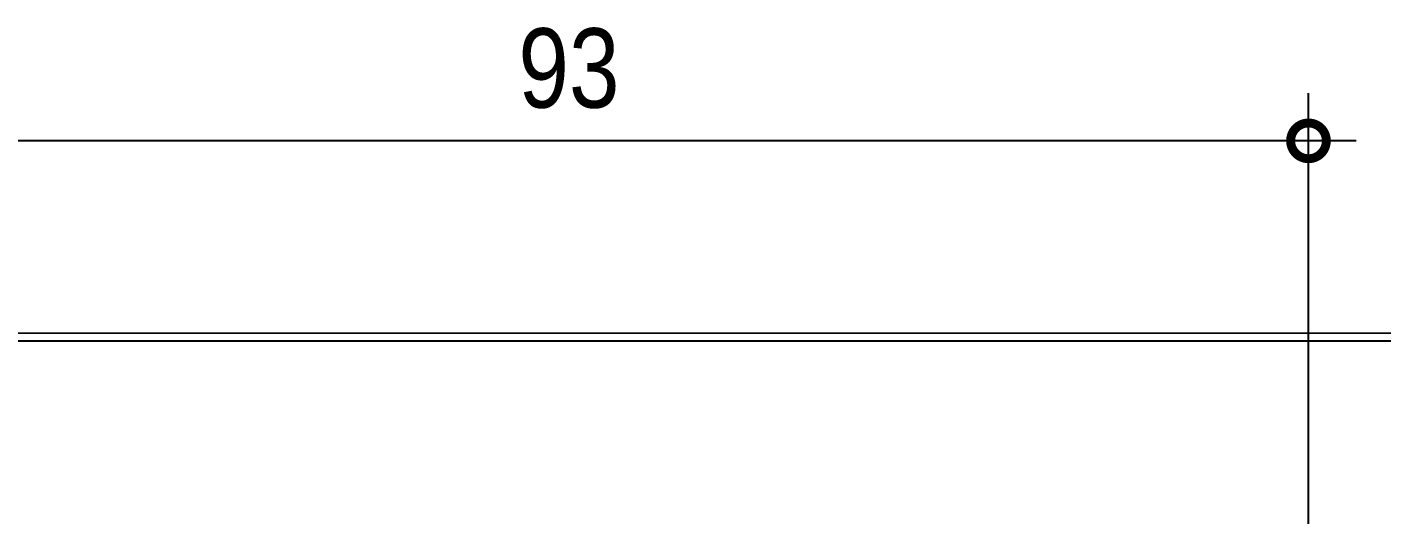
# Model space of a CAD drawing. Header units: metres. Extents: x 3 to 168, y -142 to 28.
# Drawn here: x 110.101 to 110.955, y -54.862 to -54.549 of the extents above; entities that cross this region are included whole.
import ezdxf

# ---------------------------------------------------------------- set-up
doc = ezdxf.new("R2010")
doc.units = ezdxf.units.M
for name, color, linetype in [('ARQ-ALV ACAB', 4, 'Continuous'), ('ARQ-ALV OSSO', 5, 'Continuous'), ('ARQ-DIM', 2, 'Continuous')]:
    doc.layers.add(name, color=color, linetype=linetype)
doc.styles.add('Adesa', font='ARIALN.TTF')
doc.dimstyles.new('ADESA 1-0025', dxfattribs={"dimtxt": 0.05, "dimasz": 0.045, "dimexe": 0.03, "dimexo": 0.04, "dimgap": 0.02, "dimtad": 1, "dimtoh": 1, "dimdec": 0, "dimlfac": 100, "dimzin": 4, "dimtxsty": 'Adesa', "dimblk": 'DOTSMALL', "dimcen": 1, "dimdle": 0.03, "dimclrd": 1, "dimclre": 1, "dimclrt": 256, "dimazin": 1, "dimtm": 1e-09, "dimtfac": 1, "dimtdec": 0, "dimtix": 1, "dimtmove": 2, "dimatfit": 0, "dimldrblk": 'DOTSMALL', "dimfxl": 0.8, "dimtvp": 2, "dimtolj": 1, "dimtzin": 0, "dimarcsym": 0})

# ---------------------------------------------------------------- blocks, each defined once
blk = doc.blocks.new('_DotSmall')
at = {"color": 0, "linetype": 'ByBlock', "const_width": 0.5}
blk.add_lwpolyline([(-0.0625, 0, 1), (0.0625, 0, 1)], format="xyb", close=True, dxfattribs=at)
blk = doc.blocks.new('*D431')
at = {"layer": 'ARQ-DIM', "color": 1, "lineweight": -2, "transparency": 16777216}
for p, q in [((109.97665, -54.86234), (109.97665, -54.59067)), ((110.90827, -54.86189), (110.90827, -54.59067)), ((110.93827, -54.62067), (109.94665, -54.62067))]:
    blk.add_line(p, q, dxfattribs=at)
at = {"layer": 'Defpoints', "color": 0, "transparency": 16777216}
for p in [(109.97665, -54.62067), (109.97665, -54.90234, -0.0002), (110.90827, -54.90189, -0.0001)]:
    blk.add_point(p, dxfattribs=at)
at = {"layer": 'ARQ-DIM', "color": 1, "lineweight": -2, "transparency": 16777216, "xscale": 0.045, "yscale": 0.045, "zscale": 0.045, "rotation": 180}
blk.add_blockref('_DotSmall', (109.97665, -54.62067), dxfattribs=at)
at = {"layer": 'ARQ-DIM', "color": 1, "lineweight": -2, "transparency": 16777216, "xscale": 0.045, "yscale": 0.045, "zscale": 0.045}
blk.add_blockref('_DotSmall', (110.90827, -54.62067), dxfattribs=at)
at = {"layer": 'ARQ-DIM', "transparency": 16777216, "insert": (110.44246, -54.57514), "char_height": 0.05, "attachment_point": 5, "style": 'Adesa'}
blk.add_mtext('\\A1;93', dxfattribs=at)
blk = doc.blocks.new('AREAS MOLHADAS')
at = {"layer": 'ARQ-ALV ACAB'}
blk.add_lwpolyline([(111.83221, -54.74188), (109.58569, -54.74189)], dxfattribs=at)
at = {"layer": 'ARQ-ALV OSSO'}
blk.add_lwpolyline([(111.83221, -54.74688), (109.5907, -54.74689)], dxfattribs=at)
at = {"layer": 'ARQ-DIM'}
dim = blk.add_linear_dim(base=(109.97665, -54.62067, 0.0001), p1=(110.90827, -54.90189), p2=(109.97665, -54.90234, -0.0001), dimstyle='ADESA 1-0025', dxfattribs=at)
dim.commit()
dim.dimension.update_dxf_attribs({"geometry": '*D431', "text_midpoint": (110.44246, -54.57514, 0.0001)})

msp = doc.modelspace()

# ---------------------------------------------------------------- block references
msp.add_blockref('AREAS MOLHADAS', (0, 0))

doc.saveas('drawing.dxf')
